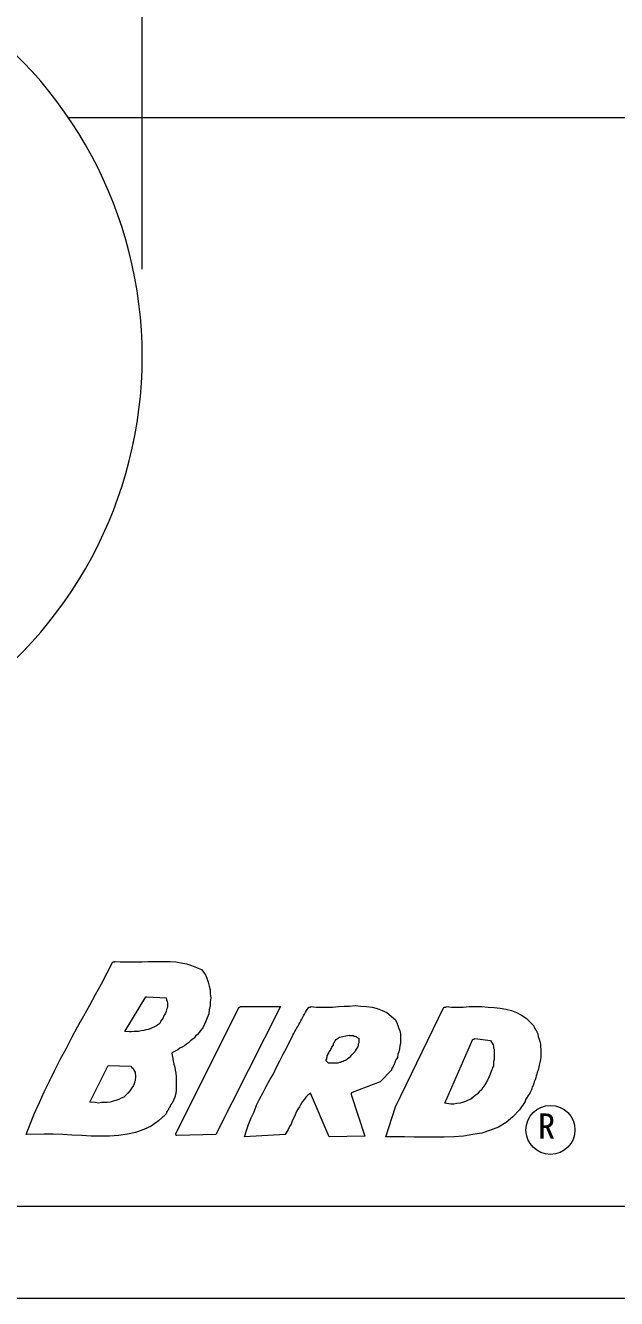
# Model space of a CAD drawing. Units: millimetres on the paper. Extents: x -192 to 192, y -138 to 138.
# Drawn here: x 62.59 to 73.13, y -44.14 to -21.42 of the extents above; entities that cross this region are included whole.
import ezdxf
from ezdxf.enums import TextEntityAlignment as Align

# ---------------------------------------------------------------- set-up
doc = ezdxf.new("R2010")
doc.units = ezdxf.units.MM
doc.layers.add('0-0_0', color=7, linetype='Continuous', lineweight=18)
doc.layers.add('0-5_寸法', color=5, linetype='Continuous', lineweight=18)
doc.styles.add('ＭＳ ゴシック', font='')
doc.styles.get('ＭＳ ゴシック').set_extended_font_data('MS Gothic')

msp = doc.modelspace()

# ---------------------------------------------------------------- linework, layer by layer
at = {"layer": '0-0_0'}
for p, q in [((87.173, -23.072), (63.36, -23.072)), ((34.173, -42.487), (87.173, -42.487)), ((85.191, -44.136), (36.155, -44.136))]:
    msp.add_line(p, q, dxfattribs=at)
for points in [[(64.699, -41.122), (64.554, -41.176), (64.409, -41.203), (64.255, -41.23), (64.091, -41.239), (63.928, -41.239), (63.765, -41.239), (63.593, -41.23), (63.42, -41.221), (63.257, -41.212), (63.085, -41.203), (62.921, -41.203), (62.604, -41.212), (62.676, -41.022), (62.749, -40.831), (62.84, -40.641), (62.921, -40.45), (63.021, -40.26), (63.112, -40.06), (63.212, -39.87), (63.321, -39.67), (63.42, -39.48), (63.52, -39.289), (63.629, -39.09), (63.738, -38.9), (63.837, -38.709), (63.946, -38.519), (64.146, -38.129), (64.155, -38.129), (64.164, -38.129), (64.173, -38.129), (64.182, -38.129), (64.191, -38.12)], [(64.191, -38.12), (64.282, -38.129), (64.382, -38.129), (64.472, -38.129), (64.572, -38.129), (64.672, -38.129), (64.772, -38.12), (64.871, -38.12), (64.971, -38.12), (65.071, -38.12), (65.171, -38.12), (65.27, -38.129), (65.37, -38.147), (65.461, -38.165), (65.552, -38.192), (65.733, -38.265), (65.769, -38.319), (65.806, -38.373), (65.833, -38.437), (65.851, -38.491), (65.869, -38.564), (65.887, -38.627), (65.887, -38.7), (65.896, -38.773), (65.887, -38.845), (65.887, -38.918), (65.869, -38.981), (65.86, -39.054), (65.833, -39.126), (65.806, -39.19), (65.751, -39.308), (65.715, -39.353), (65.688, -39.389), (65.66, -39.425), (65.624, -39.453), (65.597, -39.489), (65.561, -39.516), (65.525, -39.543), (65.497, -39.571), (65.461, -39.598)], [(67.012, -40.124), (67.066, -40.006), (67.13, -39.897), (67.184, -39.779), (67.248, -39.67), (67.357, -39.435), (67.375, -39.407), (67.393, -39.371), (67.411, -39.344), (67.429, -39.308), (67.447, -39.28), (67.465, -39.244), (67.484, -39.217), (67.502, -39.181), (67.52, -39.153), (67.538, -39.117), (67.547, -39.09), (67.565, -39.063), (67.583, -39.026), (67.602, -38.999), (67.647, -38.936), (67.656, -38.936), (67.665, -38.936), (67.674, -38.936), (67.683, -38.927)], [(67.683, -38.927), (67.774, -38.936), (67.865, -38.936), (67.964, -38.936), (68.064, -38.936), (68.173, -38.927), (68.273, -38.918), (68.372, -38.918), (68.472, -38.908), (68.572, -38.918), (68.672, -38.927), (68.772, -38.936), (68.862, -38.963), (68.953, -38.999), (69.034, -39.035), (69.189, -39.163), (69.216, -39.217), (69.234, -39.262), (69.252, -39.317), (69.27, -39.362), (69.279, -39.416), (69.279, -39.471), (69.279, -39.525), (69.279, -39.571), (69.27, -39.625), (69.261, -39.679), (69.252, -39.734), (69.234, -39.779), (69.225, -39.834), (69.198, -39.879), (69.162, -39.97), (69.153, -39.979), (69.153, -39.988), (69.143, -39.997), (69.143, -40.006), (69.134, -40.015), (69.134, -40.024), (69.125, -40.024), (69.125, -40.033), (69.125, -40.042)], [(71.737, -40.06), (71.719, -40.097), (71.71, -40.133), (71.701, -40.16), (71.692, -40.197), (71.683, -40.233), (71.665, -40.269), (71.656, -40.296), (71.647, -40.333), (71.629, -40.36), (71.62, -40.396), (71.61, -40.423), (71.592, -40.459), (71.574, -40.487), (71.556, -40.514), (71.529, -40.559), (71.52, -40.568), (71.52, -40.577), (71.511, -40.587), (71.511, -40.596), (71.502, -40.605), (71.502, -40.614), (71.502, -40.623), (71.402, -40.768), (71.284, -40.895), (71.166, -40.995), (71.03, -41.076), (70.885, -41.131), (70.731, -41.185), (70.567, -41.212), (70.404, -41.239), (70.232, -41.249), (70.059, -41.258), (69.878, -41.258), (69.706, -41.258), (69.524, -41.258), (69.352, -41.249), (69.016, -41.249), (69.189, -40.714), (70.05, -38.936)], [(70.05, -38.936), (70.059, -38.936), (70.069, -38.936), (70.078, -38.936), (70.087, -38.936), (70.096, -38.927)], [(70.096, -38.927), (70.186, -38.936), (70.295, -38.936), (70.395, -38.936), (70.504, -38.927), (70.613, -38.927), (70.731, -38.927), (70.84, -38.936), (70.948, -38.945), (71.057, -38.954), (71.157, -38.972), (71.257, -38.999), (71.347, -39.035), (71.438, -39.081), (71.52, -39.135), (71.656, -39.271), (71.656, -39.28), (71.665, -39.289), (71.665, -39.299), (71.665, -39.308), (71.674, -39.308), (71.674, -39.317), (71.683, -39.326), (71.683, -39.335), (71.692, -39.335), (71.71, -39.38), (71.728, -39.416), (71.737, -39.462), (71.755, -39.507), (71.765, -39.553), (71.774, -39.598), (71.774, -39.643), (71.783, -39.688), (71.783, -39.734), (71.783, -39.779), (71.783, -39.825), (71.774, -39.87), (71.765, -39.924), (71.755, -39.97), (71.737, -40.06)], [(68.164, -39.934), (68.146, -39.934), (68.118, -39.934), (68.1, -39.934), (68.073, -39.934), (68.055, -39.934), (68.019, -39.934), (67.992, -39.934), (67.982, -39.924), (67.973, -39.915), (67.964, -39.906), (67.955, -39.888), (67.955, -39.879), (67.964, -39.861), (67.964, -39.843), (67.973, -39.825), (67.973, -39.806), (67.982, -39.788), (67.992, -39.77), (68.001, -39.752), (68.01, -39.734), (68.028, -39.707), (68.037, -39.688), (68.046, -39.67), (68.055, -39.652), (68.064, -39.634), (68.073, -39.625), (68.082, -39.607), (68.082, -39.589), (68.091, -39.571), (68.1, -39.562), (68.109, -39.543), (68.118, -39.534), (68.128, -39.516), (68.146, -39.507), (68.155, -39.498), (68.191, -39.471), (68.363, -39.435)], [(68.363, -39.435), (68.372, -39.444), (68.382, -39.444), (68.391, -39.444), (68.4, -39.444), (68.409, -39.444), (68.427, -39.444), (68.436, -39.444), (68.445, -39.453), (68.454, -39.453), (68.463, -39.453), (68.481, -39.462), (68.49, -39.462), (68.499, -39.471), (68.508, -39.48), (68.536, -39.489), (68.536, -39.525), (68.536, -39.553), (68.536, -39.571), (68.527, -39.598), (68.527, -39.625), (68.517, -39.643), (68.499, -39.67), (68.49, -39.688), (68.472, -39.716), (68.463, -39.734), (68.445, -39.752), (68.427, -39.77), (68.409, -39.788), (68.391, -39.806), (68.363, -39.843), (68.336, -39.861), (68.318, -39.879), (68.3, -39.888), (68.273, -39.897), (68.254, -39.906), (68.227, -39.915), (68.209, -39.924), (68.191, -39.924), (68.164, -39.934)], [(70.486, -40.596), (70.44, -40.623), (70.386, -40.641), (70.341, -40.65), (70.286, -40.659), (70.232, -40.668), (70.177, -40.668), (70.069, -40.65), (70.567, -39.507), (70.576, -39.507), (70.585, -39.507), (70.595, -39.507), (70.604, -39.498)], [(70.604, -39.498), (70.885, -39.534), (70.903, -39.562), (70.912, -39.58), (70.93, -39.607), (70.939, -39.634), (70.939, -39.661), (70.948, -39.688), (70.948, -39.716), (70.948, -39.752), (70.948, -39.779), (70.948, -39.816), (70.948, -39.843), (70.948, -39.87), (70.939, -39.906), (70.939, -39.934), (70.939, -39.988), (70.921, -40.015), (70.912, -40.042), (70.903, -40.069), (70.894, -40.088), (70.885, -40.115), (70.876, -40.133), (70.867, -40.16), (70.858, -40.178), (70.849, -40.197), (70.84, -40.215), (70.83, -40.242), (70.821, -40.26), (70.812, -40.278), (70.803, -40.296), (70.785, -40.324), (70.749, -40.369), (70.722, -40.414), (70.685, -40.45), (70.649, -40.487), (70.613, -40.514), (70.567, -40.55), (70.531, -40.577), (70.486, -40.596)], [(65.461, -39.598), (65.425, -39.625), (65.388, -39.652), (65.343, -39.67), (65.307, -39.698), (65.27, -39.716), (65.198, -39.752), (65.207, -39.797), (65.216, -39.852), (65.225, -39.897), (65.234, -39.952), (65.252, -40.006), (65.261, -40.06), (65.27, -40.115), (65.28, -40.178), (65.28, -40.233), (65.28, -40.296), (65.28, -40.36), (65.28, -40.414), (65.27, -40.478), (65.252, -40.541), (65.207, -40.65), (65.189, -40.668), (65.18, -40.686), (65.171, -40.695), (65.171, -40.714), (65.162, -40.722), (65.153, -40.741), (65.144, -40.75), (65.144, -40.759), (65.135, -40.777), (65.125, -40.786), (65.116, -40.795), (65.107, -40.813), (65.107, -40.822), (65.098, -40.84), (65.08, -40.859), (64.962, -40.967), (64.835, -41.058), (64.699, -41.122)], [(69.125, -40.042), (69.116, -40.042), (69.116, -40.051), (69.116, -40.06), (68.917, -40.269), (68.418, -40.459), (68.409, -40.469), (68.4, -40.469), (68.4, -40.478), (68.4, -40.487), (68.4, -40.496), (68.644, -41.239), (68.01, -41.249), (67.674, -40.469), (67.629, -40.505), (67.592, -40.541), (67.565, -40.577), (67.529, -40.623), (67.502, -40.668), (67.475, -40.714), (67.447, -40.759), (67.42, -40.813), (67.402, -40.859), (67.375, -40.913), (67.347, -40.967), (67.329, -41.022), (67.302, -41.067), (67.275, -41.122), (67.221, -41.212), (66.495, -41.249), (66.531, -41.14), (66.567, -41.031), (66.613, -40.913), (66.667, -40.804), (66.713, -40.686), (66.767, -40.577), (66.831, -40.459), (66.885, -40.351), (66.948, -40.233), (67.012, -40.124)]]:
    msp.add_lwpolyline(points, dxfattribs=at)
for points in [[(64.754, -38.754), (65.098, -38.773), (65.107, -38.809), (65.116, -38.836), (65.125, -38.863), (65.125, -38.9), (65.125, -38.927), (65.116, -38.954), (65.107, -38.981), (65.098, -39.017), (65.089, -39.045), (65.071, -39.072), (65.053, -39.099), (65.044, -39.126), (65.026, -39.153), (65.007, -39.181), (64.989, -39.226), (64.953, -39.253), (64.926, -39.271), (64.89, -39.289), (64.853, -39.308), (64.817, -39.326), (64.781, -39.335), (64.735, -39.344), (64.699, -39.353), (64.654, -39.362), (64.608, -39.371), (64.572, -39.371), (64.527, -39.371), (64.481, -39.38), (64.445, -39.38), (64.364, -39.371), (64.735, -38.754), (64.744, -38.754)], [(66.422, -38.927), (67.139, -38.927), (65.987, -41.212), (65.289, -41.23), (65.28, -41.23), (65.28, -41.221), (65.27, -41.212), (65.27, -41.203), (65.27, -41.194), (66.404, -38.936), (66.413, -38.936)], [(64.064, -39.979), (64.472, -39.988), (64.49, -40.015), (64.509, -40.033), (64.518, -40.051), (64.536, -40.079), (64.545, -40.097), (64.545, -40.124), (64.554, -40.151), (64.554, -40.169), (64.554, -40.197), (64.545, -40.224), (64.545, -40.251), (64.536, -40.278), (64.527, -40.305), (64.518, -40.333), (64.49, -40.378), (64.454, -40.432), (64.418, -40.469), (64.382, -40.505), (64.345, -40.541), (64.3, -40.559), (64.255, -40.587), (64.2, -40.605), (64.155, -40.614), (64.1, -40.632), (64.046, -40.641), (64.001, -40.641), (63.946, -40.641), (63.892, -40.65), (63.837, -40.641), (63.738, -40.632)]]:
    msp.add_lwpolyline(points, close=True, dxfattribs=at)
msp.add_circle((71.954, -41.128), 0.437, dxfattribs=at)
msp.add_circle((71.954, -41.128), 0.437, dxfattribs=at)
msp.add_arc((57.102, -27.333), 7.571, 303.557, 56.443, dxfattribs=at)
at = {"layer": '0-5_寸法'}
msp.add_line((64.673, -25.77), (64.673, -8.841), dxfattribs=at)

# ---------------------------------------------------------------- texts
at = {"layer": '0-0_0', "style": 'ＭＳ ゴシック'}
msp.add_text('R', height=0.449, dxfattribs=at).set_placement((71.731, -41.417), align=Align.BOTTOM_LEFT)

doc.saveas('drawing.dxf')
